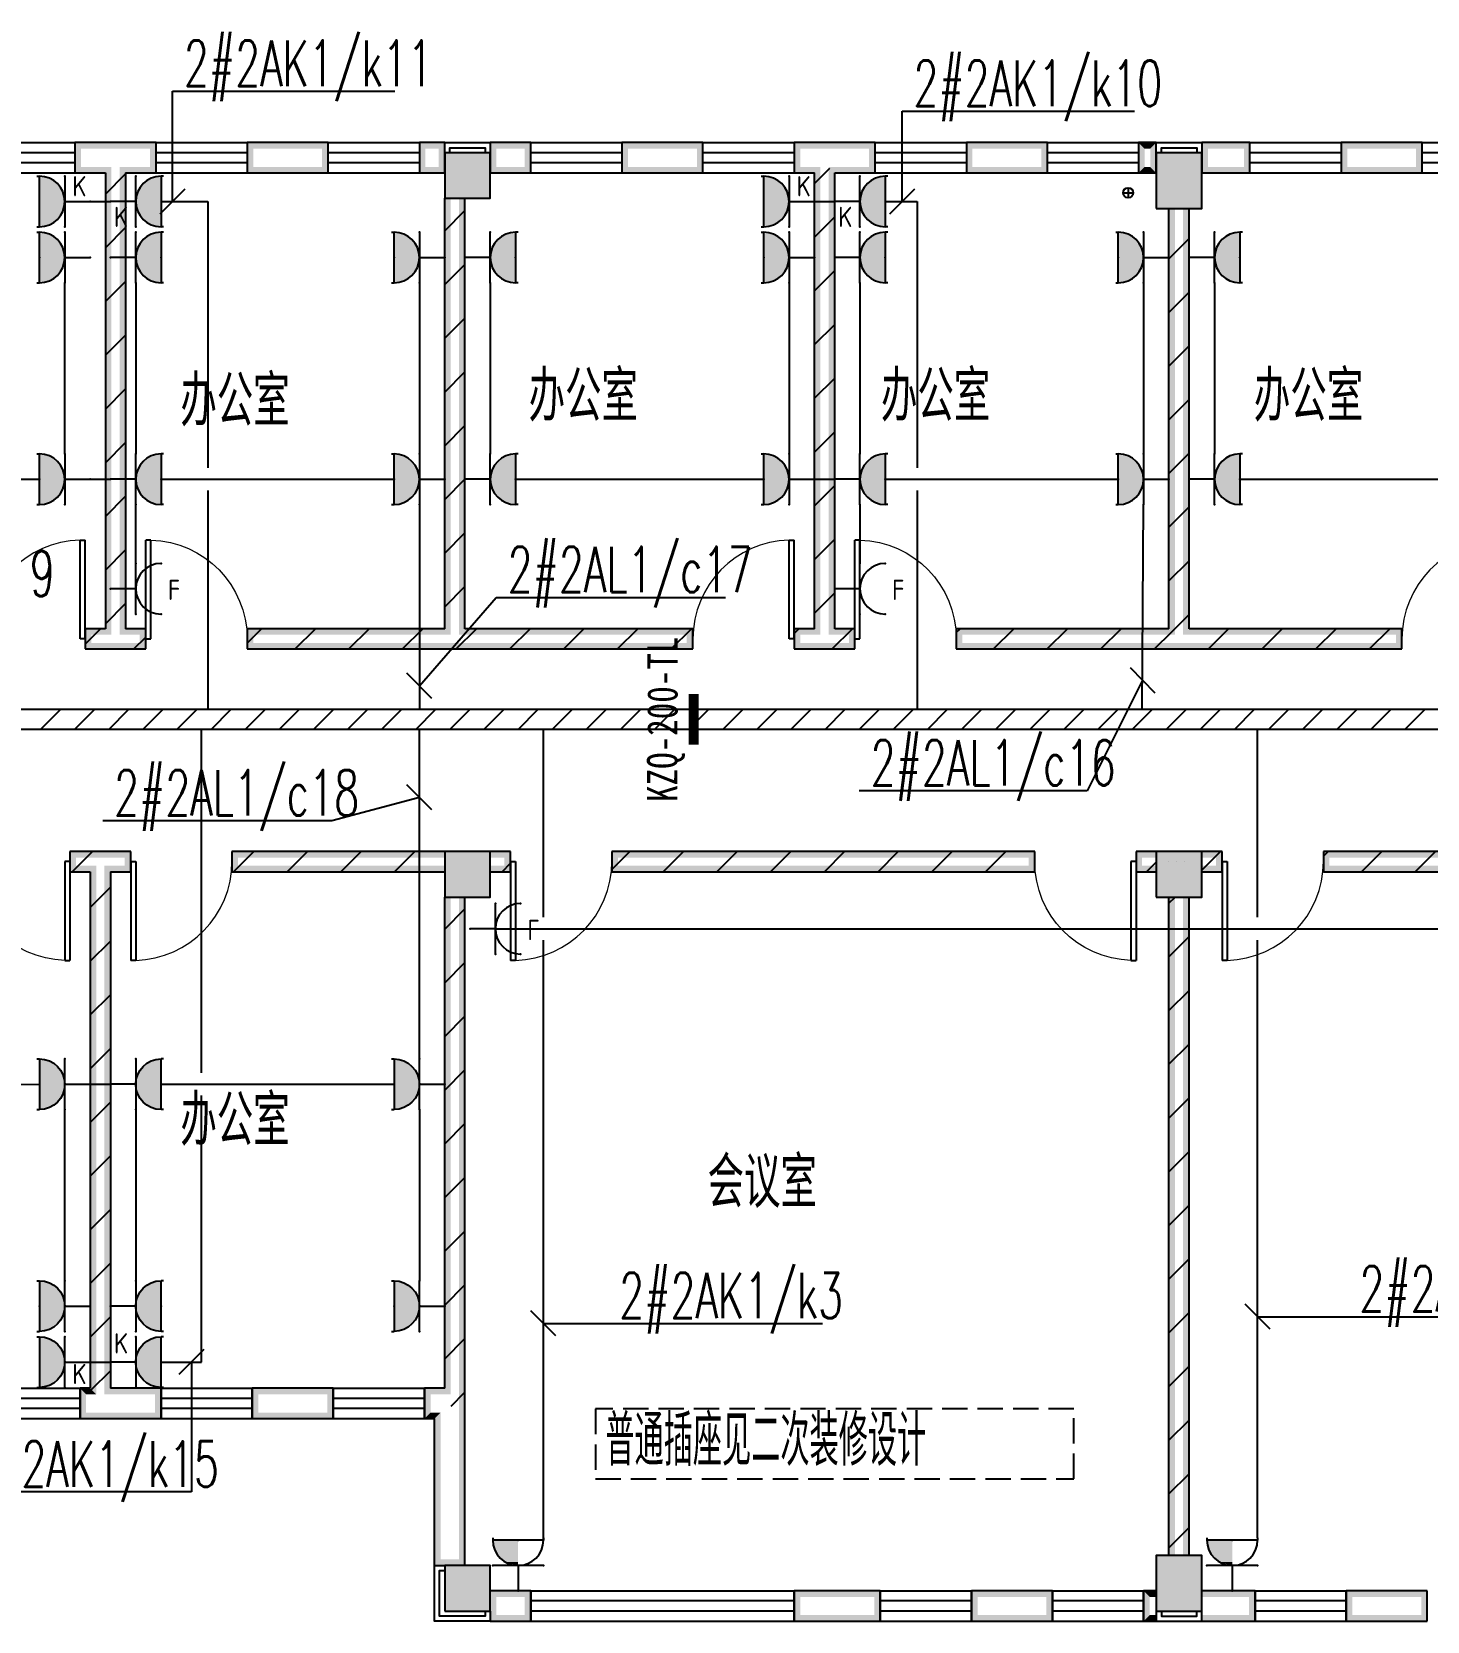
# Model space of a CAD drawing. Extents: x 101023 to 279373, y -114511 to 293844.
# Drawn here: x 148554 to 162330, y 132088 to 147783 of the extents above; entities that cross this region are included whole.
import ezdxf
from ezdxf.enums import TextEntityAlignment as Align

# ---------------------------------------------------------------- set-up
doc = ezdxf.new("R2010")
doc.units = 0
doc.header["$LTSCALE"] = 1000
doc.header["$MEASUREMENT"] = 0
doc.linetypes.add('DASH', pattern=[0.35, 0.25, -0.1])
for name, color, linetype in [('A-WALL-PATT', 252, 'Continuous'), ('BZ', 7, 'Continuous'), ('CABLETRAY', 3, 'Continuous'), ('COLUMN', 2, 'Continuous'), ('DIM-照明', 3, 'Continuous'), ('DOTLN', 2, 'DASH'), ('EQUIP-插座', 3, 'Continuous'), ('EQUIP-照明', 3, 'Continuous'), ('PUB_HATCH', 8, 'Continuous'), ('PUB_TEXT', 7, 'Continuous'), ('PUB_WALL', 2, 'Continuous'), ('STAIR', 2, 'Continuous'), ('TEL_HATCH', 8, 'Continuous'), ('WALL', 2, 'Continuous'), ('WINDOW', 2, 'Continuous'), ('WIRE-照明', 6, 'Continuous'), ('抗震支吊架', 2, 'Continuous'), ('排水', 153, 'Continuous')]:
    doc.layers.add(name, color=color, linetype=linetype)
doc.styles.add('_TEL_ATTDEF', font='gbenor', dxfattribs={"bigfont": 'gbcbig'})
doc.styles.add('_TEL_DIM', font='simplex.shx', dxfattribs={"width": 0.8, "height": 3.5, "bigfont": 'gbcbig.shx'})
doc.styles.add('kzcad', font='', dxfattribs={"width": 0.8})
doc.styles.get("Standard").update_dxf_attribs({"font": 'simplex.shx', "width": 0.8, "bigfont": 'gbcbig.shx'})
doc.styles.get('kzcad').set_extended_font_data('SimSun')
pattern_1 = [(45, (-906447.23, -635367.28), (-265.16515, 265.16515), [])]

# ---------------------------------------------------------------- blocks, each defined once
blk = doc.blocks.new('$equip$00002810')
for p, q in [((0.5, 0.5), (-0.5, 0.5)), ((0, 0.5), (0, 0))]:
    blk.add_line(p, q)
blk.add_arc((0, 1), 0.5, 180, 0)
for p in [(-0.5, 1), (0.5, 1), (-0.5, 0.5), (0.5, 0.5), (0, 0)]:
    blk.add_point(p)
at = {"color": 7, "style": '_TEL_DIM'}
blk.add_attdef('$TEXT$', text='', height=0.4, dxfattribs=at).set_placement((0.023, 1.257), align=Align.MIDDLE_CENTER)
at = {"color": 7, "style": '_TEL_DIM', "flags": 1}
for tag in ['A', 'REMARK']:
    blk.add_attdef(tag, text='', height=0.000025, dxfattribs=at).set_placement((0, 0), align=Align.MIDDLE_CENTER)
blk = doc.blocks.new('$equip$00001237')
for p, q in [((-0.5, 1.05), (-0.5, 1)), ((-0.5, 1), (0.5, 1)), ((0.5, 1.05), (0.5, 1)), ((0.5, 0.5), (-0.5, 0.5)), ((0, 0.5), (0, 0))]:
    blk.add_line(p, q)
blk.add_arc((0, 1), 0.5, 180, 0)
for p in [(0, 1), (-0.5, 0.5), (0.5, 0.5), (0, 0)]:
    blk.add_point(p)
for points in [[(0.433, 0.75), (-0.433, 0.75), (0.5, 1), (-0.5, 1)], [(0.25, 0.567), (-0.25, 0.567), (0.433, 0.75), (-0.433, 0.75)], [(0, 0.5), (0, 0.5), (0.25, 0.567), (-0.25, 0.567)]]:
    blk.add_solid(points)
at = {"flags": 9}
blk.add_attdef('A', (0, 0), '', height=0.00002, dxfattribs=at)
blk = doc.blocks.new('$equip$00001764')
for p, q in [((-0.5, 1.05), (-0.5, 1)), ((-0.5, 1), (0.5, 1)), ((0.5, 1.05), (0.5, 1)), ((0.5, 0.5), (-0.5, 0.5)), ((0, 0.5), (0, 0))]:
    blk.add_line(p, q)
blk.add_arc((0, 1), 0.5, 180, 0)
for p in [(-0.5, 0.5), (0.5, 0.5), (0, 0)]:
    blk.add_point(p)
for points in [[(0.433, 0.75), (-0.433, 0.75), (0.5, 1), (-0.5, 1)], [(0.25, 0.567), (-0.25, 0.567), (0.433, 0.75), (-0.433, 0.75)], [(0, 0.5), (0, 0.5), (0.25, 0.567), (-0.25, 0.567)]]:
    blk.add_solid(points)
at = {"color": 7, "style": '_TEL_DIM'}
blk.add_attdef('$TEXT$', text='', height=0.4, dxfattribs=at).set_placement((0.303, 0.211), align=Align.MIDDLE_CENTER)
at = {"color": 7, "style": '_TEL_DIM', "flags": 1}
blk.add_attdef('A', text='', height=0.00002, dxfattribs=at).set_placement((0, 0), align=Align.MIDDLE_CENTER)
blk = doc.blocks.new('$equip$00001239')
for p, q in [((-0.5, 1.05), (-0.5, 1)), ((0.5, 1), (-0.5, 1)), ((0.5, 1.05), (0.5, 1)), ((0.5, 0.5), (-0.5, 0.5)), ((0, 0.5), (0, 0))]:
    blk.add_line(p, q)
blk.add_arc((0, 1), 0.5, 180, 0)
for points in [[(0, 0.75), (-0.433, 0.75), (0, 1), (-0.5, 1)], [(0, 0.567), (-0.25, 0.567), (0, 0.75), (-0.433, 0.75)], [(0, 0.5), (0, 0.5), (0, 0.567), (-0.25, 0.567)]]:
    blk.add_solid(points)
at = {"layer": 'EQUIP-照明'}
for p in [(0, 1), (-0.5, 0.5), (0.5, 0.5), (0, 0)]:
    blk.add_point(p, dxfattribs=at)
at = {"layer": 'EQUIP-照明', "flags": 9}
blk.add_attdef('A', (0, 0), '', height=0.00002, dxfattribs=at)
blk = doc.blocks.new('ng')
at = {"layer": '排水'}
for p, q in [((345991, 781358), (346091, 781358)), ((346041, 781408), (346041, 781308))]:
    blk.add_line(p, q, dxfattribs=at)
blk.add_circle((346041, 781358), 50, dxfattribs=at)
blk = doc.blocks.new('雨水管')
at = {"layer": '排水'}
blk.add_blockref('ng', (614664, -46811), dxfattribs=at)
blk = doc.blocks.new('$WINLIB2D$00000001')
at = {"color": 0}
for points in [[(-0.5, 0.5), (-0.5, -0.5)], [(-0.5, 0.5), (0.5, 0.5)], [(0.5, -0.5), (0.5, 0.5)], [(0.5, 0.1667), (-0.5, 0.1667)], [(0.5, -0.1667), (-0.5, -0.1667)], [(-0.5, -0.5), (0.5, -0.5)]]:
    blk.add_lwpolyline(points, dxfattribs=at)
blk = doc.blocks.new('$DorLib2D$00000001')
for p, q in [((0.45, 0.975), (0.5, 0.975)), ((0.45, 0), (0.45, 0.975)), ((0.5, 0), (0.5, 0.975)), ((0.5, 0), (0.45, 0))]:
    blk.add_line(p, q)
at = {"lineweight": 13}
blk.add_arc((0.475, 0), 0.975, 91.4693, 180, dxfattribs=at)
blk = doc.blocks.new('_FZH')
blk.add_lwpolyline([(-0.5, -0.5), (0.5, -0.5), (0.5, 0.5), (-0.5, 0.5)], close=True)
at = {"layer": 'PUB_HATCH'}
blk.add_solid([(-0.5, -0.5), (0.5, -0.5), (-0.5, 0.5), (0.5, 0.5)], dxfattribs=at)
blk = doc.blocks.new('A$C54854E18')
at = {"layer": 'A-WALL-PATT'}
h = blk.add_hatch(dxfattribs=at)
h.set_pattern_fill('普通砖', color=256, scale=150, style=0)
h.set_pattern_definition(pattern_1)
h.paths.add_polyline_path([(33100, 99205.5), (33000, 99105.5), (33000, 94605.5), (33060, 94545.5), (33100, 94538.9), (33140, 94545.5), (33200, 94605.5), (33200, 99105.5)])
h = blk.add_hatch(dxfattribs=at)
h.set_pattern_fill('普通砖', color=256, scale=150, style=0)
h.set_pattern_definition(pattern_1)
h.paths.add_polyline_path([(36550, 98855.5), (36350, 98855.5), (36350, 99205.5), (36350, 94605.5), (36410, 94545.5), (36450, 94538.9), (36490, 94545.5), (36550, 94605.5)])
h = blk.add_hatch(dxfattribs=at)
h.set_pattern_fill('普通砖', color=256, scale=150, style=0)
h.set_pattern_definition(pattern_1)
h.paths.add_polyline_path([(40100, 94538.9), (40140, 94545.5), (40200, 94605.5), (40200, 99105.5), (40100, 99205.5), (40000, 99105.5), (40000, 94605.5), (40060, 94545.5)])
h = blk.add_hatch(dxfattribs=at)
h.set_pattern_fill('普通砖', color=256, scale=150, style=0)
h.set_pattern_definition(pattern_1)
h.paths.add_polyline_path([(43700, 98755.5), (43500, 98755.5), (43500, 94605.5), (43560, 94545.5), (43600, 94538.9), (43640, 94545.5), (43700, 94605.5)])
h = blk.add_hatch(dxfattribs=at)
h.set_pattern_fill('普通砖', color=256, scale=150, style=0)
h.set_pattern_definition(pattern_1)
h.paths.add_polyline_path([(33060, 94545.5), (33000, 94605.5), (32800, 94605.5), (32800, 94405.5), (33100, 94405.5), (33100, 94538.9)])
h = blk.add_hatch(dxfattribs=at)
h.set_pattern_fill('普通砖', color=256, scale=150, style=0)
h.set_pattern_definition(pattern_1)
h.paths.add_polyline_path([(33100, 94538.9), (33100, 94405.5), (33400, 94405.5), (33400, 94605.5), (33200, 94605.5), (33140, 94545.5)])
h = blk.add_hatch(dxfattribs=at)
h.set_pattern_fill('普通砖', color=256, scale=150, style=0)
h.set_pattern_definition(pattern_1)
h.paths.add_polyline_path([(36410, 94545.5), (36350, 94605.5), (34400, 94605.5), (34400, 94405.5), (36450, 94405.5), (36450, 94538.9)])
h = blk.add_hatch(dxfattribs=at)
h.set_pattern_fill('普通砖', color=256, scale=150, style=0)
h.set_pattern_definition(pattern_1)
h.paths.add_polyline_path([(36450, 94538.9), (36450, 94405.5), (38800, 94405.5), (38800, 94605.5), (36550, 94605.5), (36490, 94545.5)])
h = blk.add_hatch(dxfattribs=at)
h.set_pattern_fill('普通砖', color=256, scale=150, style=0)
h.set_pattern_definition(pattern_1)
h.paths.add_polyline_path([(40060, 94545.5), (40000, 94605.5), (39800, 94605.5), (39800, 94405.5), (40100, 94405.5), (40100, 94538.9)])
h = blk.add_hatch(dxfattribs=at)
h.set_pattern_fill('普通砖', color=256, scale=150, style=0)
h.set_pattern_definition(pattern_1)
h.paths.add_polyline_path([(40100, 94538.9), (40100, 94405.5), (40400, 94405.5), (40400, 94605.5), (40200, 94605.5), (40140, 94545.5)])
h = blk.add_hatch(dxfattribs=at)
h.set_pattern_fill('普通砖', color=256, scale=150, style=0)
h.set_pattern_definition(pattern_1)
h.paths.add_polyline_path([(43560, 94545.5), (43500, 94605.5), (41400, 94605.5), (41400, 94405.5), (43600, 94405.5), (43600, 94538.9)])
h = blk.add_hatch(dxfattribs=at)
h.set_pattern_fill('普通砖', color=256, scale=150, style=0)
h.set_pattern_definition(pattern_1)
h.paths.add_polyline_path([(43600, 94538.9), (43600, 94405.5), (45800, 94405.5), (45800, 94605.5), (43700, 94605.5), (43640, 94545.5)])
h = blk.add_hatch(dxfattribs=at)
h.set_pattern_fill('普通砖', color=256, scale=150, style=0)
h.set_pattern_definition(pattern_1)
h.paths.add_polyline_path([(32950, 92272.2), (32950, 92405.5), (32650, 92405.5), (32650, 92205.5), (32850, 92205.5), (32910, 92265.5)])
h = blk.add_hatch(dxfattribs=at)
h.set_pattern_fill('普通砖', color=256, scale=150, style=0)
h.set_pattern_definition(pattern_1)
h.paths.add_polyline_path([(36350, 92205.5), (36350, 92405.5), (34250, 92405.5), (34250, 92205.5)])
h = blk.add_hatch(dxfattribs=at)
h.set_pattern_fill('普通砖', color=256, scale=150, style=0)
h.set_pattern_definition(pattern_1)
h.paths.add_polyline_path([(36800, 92405.5), (36800, 92205.5), (37000, 92205.5), (37000, 92405.5)])
h = blk.add_hatch(dxfattribs=at)
h.set_pattern_fill('普通砖', color=256, scale=150, style=0)
h.set_pattern_definition(pattern_1)
h.paths.add_polyline_path([(42175, 92405.5), (38000, 92405.5), (38000, 92205.5), (42175, 92205.5)])
h = blk.add_hatch(dxfattribs=at)
h.set_pattern_fill('普通砖', color=256, scale=150, style=0)
h.set_pattern_definition(pattern_1)
h.paths.add_polyline_path([(43375, 92205.5), (43375, 92405.5), (43175, 92405.5), (43175, 92205.5)])
h = blk.add_hatch(dxfattribs=at)
h.set_pattern_fill('普通砖', color=256, scale=150, style=0)
h.set_pattern_definition(pattern_1)
h.paths.add_polyline_path([(43825, 92405.5), (43825, 92205.5), (44024.6, 92205.5), (44024.6, 92405.5)])
h = blk.add_hatch(dxfattribs=at)
h.set_pattern_fill('普通砖', color=256, scale=150, style=0)
h.set_pattern_definition(pattern_1)
h.paths.add_polyline_path([(50375, 92205.5), (50375, 92405.5), (45024.6, 92405.5), (45024.6, 92205.5)])
h = blk.add_hatch(dxfattribs=at)
h.set_pattern_fill('普通砖', color=256, scale=150, style=0)
h.set_pattern_definition(pattern_1)
h.paths.add_polyline_path([(32950, 92272.2), (32910, 92265.5), (32850, 92205.5), (32850, 87105.5), (32950, 87005.5), (33050, 87105.5), (33050, 92205.5), (32990, 92265.5)])
h = blk.add_hatch(dxfattribs=at)
h.set_pattern_fill('普通砖', color=256, scale=150, style=0)
h.set_pattern_definition(pattern_1)
h.paths.add_polyline_path([(36550, 91955.5), (36350, 91955.5), (36350, 87105.5), (36410, 87045.5), (36383.3, 86938.9), (36490, 86905.5), (36550, 86905.5)])
h = blk.add_hatch(dxfattribs=at)
h.set_pattern_fill('普通砖', color=256, scale=150, style=0)
h.set_pattern_definition(pattern_1)
h.paths.add_polyline_path([(43700, 91955.5), (43500, 91955.5), (43500, 85455.5), (43700, 85455.5)])
at = {"layer": 'PUB_WALL'}
for points in [[(33100, 99405.5), (32700, 99405.5), (32760, 99345.5), (33100, 99345.5)], [(32700, 99405.5), (32700, 99105.5), (32760, 99165.5), (32760, 99345.5)], [(33500, 99405.5), (33100, 99405.5), (33100, 99345.5), (33440, 99345.5)], [(33500, 99105.5), (33500, 99405.5), (33440, 99345.5), (33440, 99165.5)], [(35200, 99405.5), (34400, 99405.5), (34460, 99345.5), (35140, 99345.5)], [(34400, 99405.5), (34400, 99105.5), (34460, 99165.5), (34460, 99345.5)], [(35200, 99105.5), (35200, 99405.5), (35140, 99345.5), (35140, 99165.5)], [(36350, 99405.5), (36100, 99405.5), (36160, 99345.5), (36290, 99345.5)], [(36100, 99405.5), (36100, 99105.5), (36160, 99165.5), (36160, 99345.5)], [(36350, 99105.5), (36350, 99405.5), (36290, 99345.5), (36290, 99165.5)], [(37200, 99405.5), (36800, 99405.5), (36860, 99345.5), (37140, 99345.5)], [(36800, 99405.5), (36800, 99105.5), (36860, 99165.5), (36860, 99345.5)], [(37200, 99105.5), (37200, 99405.5), (37140, 99345.5), (37140, 99165.5)], [(38900, 99405.5), (38100, 99405.5), (38160, 99345.5), (38840, 99345.5)], [(38100, 99405.5), (38100, 99105.5), (38160, 99165.5), (38160, 99345.5)], [(38900, 99105.5), (38900, 99405.5), (38840, 99345.5), (38840, 99165.5)], [(40100, 99405.5), (39800, 99405.5), (39860, 99345.5), (40100, 99345.5)], [(39800, 99405.5), (39800, 99105.5), (39860, 99165.5), (39860, 99345.5)], [(40600, 99405.5), (40100, 99405.5), (40100, 99345.5), (40540, 99345.5)], [(40600, 99105.5), (40600, 99405.5), (40540, 99345.5), (40540, 99165.5)], [(42300, 99405.5), (41500, 99405.5), (41560, 99345.5), (42240, 99345.5)], [(41500, 99405.5), (41500, 99105.5), (41560, 99165.5), (41560, 99345.5)], [(42300, 99105.5), (42300, 99405.5), (42240, 99345.5), (42240, 99165.5)], [(43375, 99405.5), (43200, 99405.5), (43260, 99345.5), (43315, 99345.5)], [(43200, 99405.5), (43200, 99105.5), (43260, 99165.5), (43260, 99345.5)], [(43375, 99105.5), (43375, 99405.5), (43315, 99345.5), (43315, 99165.5)], [(44300, 99405.5), (43825, 99405.5), (43885, 99345.5), (44240, 99345.5)], [(43825, 99405.5), (43825, 99105.5), (43885, 99165.5), (43885, 99345.5)], [(44300, 99105.5), (44300, 99405.5), (44240, 99345.5), (44240, 99165.5)], [(46000, 99405.5), (45200, 99405.5), (45260, 99345.5), (45940, 99345.5)], [(45200, 99405.5), (45200, 99105.5), (45260, 99165.5), (45260, 99345.5)], [(46000, 99105.5), (46000, 99405.5), (45940, 99345.5), (45940, 99165.5)], [(36800, 99305.5), (36350, 99305.5), (36410, 99245.5), (36740, 99245.5)], [(36350, 99305.5), (36350, 98855.5), (36410, 98915.5), (36410, 99245.5)], [(36410, 98855.5), (36350, 98855.5), (36350, 99205.5), (36350, 94605.5), (36410, 94545.5)], [(36800, 98855.5), (36800, 99305.5), (36740, 99245.5), (36740, 98915.5)], [(43825, 99305.5), (43375, 99305.5), (43435, 99245.5), (43765, 99245.5)], [(43375, 99305.5), (43375, 98755.5), (43435, 98815.5), (43435, 99245.5)], [(43825, 98755.5), (43825, 99305.5), (43765, 99245.5), (43765, 98815.5)], [(32700, 99105.5), (33000, 99105.5), (33060, 99165.5), (32760, 99165.5)], [(33000, 99105.5), (33000, 94605.5), (33060, 94545.5), (33060, 99165.5)], [(33200, 99105.5), (33200, 94605.5), (33140, 94545.5), (33140, 99165.5)], [(33200, 99105.5), (33500, 99105.5), (33440, 99165.5), (33140, 99165.5)], [(34400, 99105.5), (35200, 99105.5), (35140, 99165.5), (34460, 99165.5)], [(36100, 99105.5), (36350, 99105.5), (36290, 99165.5), (36160, 99165.5)], [(36800, 99105.5), (37200, 99105.5), (37140, 99165.5), (36860, 99165.5)], [(38100, 99105.5), (38900, 99105.5), (38840, 99165.5), (38160, 99165.5)], [(39800, 99105.5), (40000, 99105.5), (40060, 99165.5), (39860, 99165.5)], [(40000, 94605.5), (40000, 99105.5), (40060, 99165.5), (40060, 94545.5)], [(40200, 94605.5), (40200, 99105.5), (40140, 99165.5), (40140, 94545.5)], [(40200, 99105.5), (40600, 99105.5), (40540, 99165.5), (40140, 99165.5)], [(41500, 99105.5), (42300, 99105.5), (42240, 99165.5), (41560, 99165.5)], [(43200, 99105.5), (43375, 99105.5), (43315, 99165.5), (43260, 99165.5)], [(43825, 99105.5), (44300, 99105.5), (44240, 99165.5), (43885, 99165.5)], [(45200, 99105.5), (46000, 99105.5), (45940, 99165.5), (45260, 99165.5)], [(36350, 98855.5), (36800, 98855.5), (36740, 98915.5), (36410, 98915.5)], [(36550, 98855.5), (36490, 98855.5), (36490, 94545.5), (36550, 94605.5)], [(43375, 98755.5), (43825, 98755.5), (43765, 98815.5), (43435, 98815.5)], [(43560, 98755.5), (43500, 98755.5), (43500, 94605.5), (43560, 94545.5)], [(43700, 98755.5), (43640, 98755.5), (43640, 94545.5), (43700, 94605.5)], [(33000, 94605.5), (32800, 94605.5), (32860, 94545.5), (33060, 94545.5)], [(32800, 94605.5), (32800, 94405.5), (32860, 94465.5), (32860, 94545.5)], [(33400, 94605.5), (33200, 94605.5), (33140, 94545.5), (33340, 94545.5)], [(33400, 94405.5), (33400, 94605.5), (33340, 94545.5), (33340, 94465.5)], [(36350, 94605.5), (34400, 94605.5), (34460, 94545.5), (36410, 94545.5)], [(34400, 94605.5), (34400, 94405.5), (34460, 94465.5), (34460, 94545.5)], [(38800, 94605.5), (36550, 94605.5), (36490, 94545.5), (38740, 94545.5)], [(38800, 94405.5), (38800, 94605.5), (38740, 94545.5), (38740, 94465.5)], [(40000, 94605.5), (39800, 94605.5), (39860, 94545.5), (40060, 94545.5)], [(39800, 94605.5), (39800, 94405.5), (39860, 94465.5), (39860, 94545.5)], [(40400, 94605.5), (40200, 94605.5), (40140, 94545.5), (40340, 94545.5)], [(40400, 94405.5), (40400, 94605.5), (40340, 94545.5), (40340, 94465.5)], [(43500, 94605.5), (41400, 94605.5), (41460, 94545.5), (43560, 94545.5)], [(41400, 94605.5), (41400, 94405.5), (41460, 94465.5), (41460, 94545.5)], [(45800, 94605.5), (43700, 94605.5), (43640, 94545.5), (45740, 94545.5)], [(45800, 94405.5), (45800, 94605.5), (45740, 94545.5), (45740, 94465.5)], [(32800, 94405.5), (33100, 94405.5), (33100, 94465.5), (32860, 94465.5)], [(33100, 94405.5), (33400, 94405.5), (33340, 94465.5), (33100, 94465.5)], [(34400, 94405.5), (36450, 94405.5), (36450, 94465.5), (34460, 94465.5)], [(36450, 94405.5), (38800, 94405.5), (38740, 94465.5), (36450, 94465.5)], [(39800, 94405.5), (40100, 94405.5), (40100, 94465.5), (39860, 94465.5)], [(40100, 94405.5), (40400, 94405.5), (40340, 94465.5), (40100, 94465.5)], [(41400, 94405.5), (43600, 94405.5), (43600, 94465.5), (41460, 94465.5)], [(43600, 94405.5), (45800, 94405.5), (45740, 94465.5), (43600, 94465.5)], [(32950, 92405.5), (32650, 92405.5), (32710, 92345.5), (32950, 92345.5)], [(32650, 92405.5), (32650, 92205.5), (32710, 92265.5), (32710, 92345.5)], [(33250, 92405.5), (32950, 92405.5), (32950, 92345.5), (33190, 92345.5)], [(33250, 92205.5), (33250, 92405.5), (33190, 92345.5), (33190, 92265.5)], [(36350, 92345.5), (36350, 92405.5), (34250, 92405.5), (34310, 92345.5)], [(34250, 92405.5), (34250, 92205.5), (34310, 92265.5), (34310, 92345.5)], [(36800, 92405.5), (36350, 92405.5), (36410, 92345.5), (36740, 92345.5)], [(36350, 92405.5), (36350, 91955.5), (36410, 92015.5), (36410, 92345.5)], [(36800, 91955.5), (36800, 92405.5), (36740, 92345.5), (36740, 92015.5)], [(36800, 92405.5), (36800, 92345.5), (36940, 92345.5), (37000, 92405.5)], [(37000, 92205.5), (37000, 92405.5), (36940, 92345.5), (36940, 92265.5)], [(42175, 92405.5), (38000, 92405.5), (38060, 92345.5), (42115, 92345.5)], [(38000, 92405.5), (38000, 92205.5), (38060, 92265.5), (38060, 92345.5)], [(42175, 92205.5), (42175, 92405.5), (42115, 92345.5), (42115, 92265.5)], [(43375, 92345.5), (43375, 92405.5), (43175, 92405.5), (43235, 92345.5)], [(43175, 92405.5), (43175, 92205.5), (43235, 92265.5), (43235, 92345.5)], [(43825, 92405.5), (43375, 92405.5), (43435, 92345.5), (43765, 92345.5)], [(43375, 92405.5), (43375, 91955.5), (43435, 92015.5), (43435, 92345.5)], [(43825, 91955.5), (43825, 92405.5), (43765, 92345.5), (43765, 92015.5)], [(43825, 92405.5), (43825, 92345.5), (43964.6, 92345.5), (44024.6, 92405.5)], [(44024.6, 92205.5), (44024.6, 92405.5), (43964.6, 92345.5), (43964.6, 92265.5)], [(50375, 92345.5), (50375, 92405.5), (45024.6, 92405.5), (45084.6, 92345.5)], [(45024.6, 92405.5), (45024.6, 92205.5), (45084.6, 92265.5), (45084.6, 92345.5)], [(32650, 92205.5), (32850, 92205.5), (32910, 92265.5), (32710, 92265.5)], [(32850, 92205.5), (32850, 87105.5), (32910, 87045.5), (32910, 92265.5)], [(33050, 92205.5), (33050, 87105.5), (32990, 87045.5), (32990, 92265.5)], [(33050, 92205.5), (33250, 92205.5), (33190, 92265.5), (32990, 92265.5)], [(36350, 92205.5), (36350, 92265.5), (34310, 92265.5), (34250, 92205.5)], [(36800, 92265.5), (36800, 92205.5), (37000, 92205.5), (36940, 92265.5)], [(38000, 92205.5), (42175, 92205.5), (42115, 92265.5), (38060, 92265.5)], [(43375, 92205.5), (43375, 92265.5), (43235, 92265.5), (43175, 92205.5)], [(43825, 92265.5), (43825, 92205.5), (44024.6, 92205.5), (43964.6, 92265.5)], [(50375, 92205.5), (50375, 92265.5), (45084.6, 92265.5), (45024.6, 92205.5)], [(36350, 91955.5), (36800, 91955.5), (36740, 92015.5), (36410, 92015.5)], [(43375, 91955.5), (43825, 91955.5), (43765, 92015.5), (43435, 92015.5)], [(36410, 91955.5), (36350, 91955.5), (36350, 87105.5), (36410, 87045.5)], [(36550, 91955.5), (36490, 91955.5), (36490, 86905.5), (36550, 86905.5)], [(43560, 91955.5), (43500, 91955.5), (43500, 85455.5), (43560, 85455.5)], [(43700, 91955.5), (43640, 91955.5), (43640, 85455.5), (43700, 85455.5)], [(32850, 87105.5), (32750, 87105.5), (32810, 87045.5), (32910, 87045.5)], [(32750, 87105.5), (32750, 86805.5), (32810, 86865.5), (32810, 87045.5)], [(33550, 87105.5), (33050, 87105.5), (32990, 87045.5), (33490, 87045.5)], [(33550, 86805.5), (33550, 87105.5), (33490, 87045.5), (33490, 86865.5)], [(35250, 87105.5), (34450, 87105.5), (34510, 87045.5), (35190, 87045.5)], [(34450, 87105.5), (34450, 86805.5), (34510, 86865.5), (34510, 87045.5)], [(35250, 86805.5), (35250, 87105.5), (35190, 87045.5), (35190, 86865.5)], [(36350, 87105.5), (36150, 87105.5), (36210, 87045.5), (36410, 87045.5)], [(36150, 87105.5), (36150, 86805.5), (36210, 86865.5), (36210, 87045.5)], [(32750, 86805.5), (32950, 86805.5), (32950, 86865.5), (32810, 86865.5)], [(32950, 86805.5), (33550, 86805.5), (33490, 86865.5), (32950, 86865.5)], [(34450, 86805.5), (35250, 86805.5), (35190, 86865.5), (34510, 86865.5)], [(36150, 86805.5), (36250, 86805.5), (36310, 86865.5), (36210, 86865.5)], [(36250, 85355.5), (36310, 85355.5), (36310, 86865.5), (36250, 86805.5)], [(36550, 85355.5), (36550, 86905.5), (36490, 86905.5), (36490, 85355.5)], [(36250, 85355.5), (36550, 85355.5), (36550, 85415.5), (36250, 85415.5)], [(43825, 85455.5), (43375, 85455.5), (43435, 85395.5), (43765, 85395.5)], [(43375, 85455.5), (43375, 84905.5), (43435, 84965.5), (43435, 85395.5)], [(43825, 84905.5), (43825, 85455.5), (43765, 85395.5), (43765, 84965.5)], [(36800, 85355.5), (36350, 85355.5), (36410, 85295.5), (36740, 85295.5)], [(36350, 85355.5), (36350, 84905.5), (36410, 84965.5), (36410, 85295.5)], [(36800, 84905.5), (36800, 85355.5), (36740, 85295.5), (36740, 84965.5)], [(37200, 85105.5), (36800, 85105.5), (36860, 85045.5), (37140, 85045.5)], [(36800, 85105.5), (36800, 84805.5), (36860, 84865.5), (36860, 85045.5)], [(37200, 84805.5), (37200, 85105.5), (37140, 85045.5), (37140, 84865.5)], [(40650, 85105.5), (39800, 85105.5), (39860, 85045.5), (40590, 85045.5)], [(39800, 85105.5), (39800, 84805.5), (39860, 84865.5), (39860, 85045.5)], [(40650, 84805.5), (40650, 85105.5), (40590, 85045.5), (40590, 84865.5)], [(42350, 85105.5), (41550, 85105.5), (41610, 85045.5), (42290, 85045.5)], [(41550, 85105.5), (41550, 84805.5), (41610, 84865.5), (41610, 85045.5)], [(42350, 84805.5), (42350, 85105.5), (42290, 85045.5), (42290, 84865.5)], [(43375, 85105.5), (43250, 85105.5), (43310, 85045.5), (43375, 85045.5)], [(43250, 85105.5), (43250, 84805.5), (43310, 84865.5), (43310, 85045.5)], [(43825, 85105.5), (43825, 85045.5), (44290, 85045.5), (44350, 85105.5)], [(44350, 84805.5), (44350, 85105.5), (44290, 85045.5), (44290, 84865.5)], [(46050, 85105.5), (45250, 85105.5), (45310, 85045.5), (45990, 85045.5)], [(45250, 85105.5), (45250, 84805.5), (45310, 84865.5), (45310, 85045.5)], [(46050, 84805.5), (46050, 85105.5), (45990, 85045.5), (45990, 84865.5)], [(36350, 84905.5), (36800, 84905.5), (36740, 84965.5), (36410, 84965.5)], [(43375, 84905.5), (43825, 84905.5), (43765, 84965.5), (43435, 84965.5)], [(36800, 84805.5), (37200, 84805.5), (37140, 84865.5), (36860, 84865.5)], [(39800, 84805.5), (40650, 84805.5), (40590, 84865.5), (39860, 84865.5)], [(41550, 84805.5), (42350, 84805.5), (42290, 84865.5), (41610, 84865.5)], [(43250, 84805.5), (43375, 84805.5), (43375, 84865.5), (43310, 84865.5)], [(43825, 84805.5), (44350, 84805.5), (44290, 84865.5), (43825, 84865.5)], [(45250, 84805.5), (46050, 84805.5), (45990, 84865.5), (45310, 84865.5)]]:
    blk.add_hatch(color=256, dxfattribs=at).paths.add_polyline_path(points)
for points in [[(36350, 99305.5), (36350, 99405.5), (36800, 99405.5), (36800, 99305.5)], [(36400, 99305.5), (36400, 99355.5), (36750, 99355.5), (36750, 99305.5)], [(43375, 99305.5), (43375, 99405.5), (43825, 99405.5), (43825, 99305.5)], [(43425, 99305.5), (43425, 99355.5), (43775, 99355.5), (43775, 99305.5)], [(36800, 84905.5), (36800, 84805.5), (36250, 84805.5), (36250, 85355.5), (36350, 85355.5)], [(36750, 84905.5), (36750, 84855.5), (36300, 84855.5), (36300, 85305.5), (36350, 85305.5)], [(43375, 84905.5), (43375, 84805.5), (43825, 84805.5), (43825, 84905.5)], [(43425, 84905.5), (43425, 84855.5), (43775, 84855.5), (43775, 84905.5)]]:
    blk.add_lwpolyline(points)
at = {"layer": 'WALL'}
for p, q in [((33100, 99405.5), (32700, 99405.5)), ((32700, 99405.5), (32700, 99105.5)), ((33500, 99405.5), (33100, 99405.5)), ((33500, 99105.5), (33500, 99405.5)), ((35200, 99405.5), (34400, 99405.5)), ((34400, 99405.5), (34400, 99105.5)), ((35200, 99105.5), (35200, 99405.5)), ((36350, 99405.5), (36100, 99405.5)), ((36100, 99405.5), (36100, 99105.5)), ((36350, 99105.5), (36350, 99405.5)), ((37200, 99405.5), (36800, 99405.5)), ((36800, 99405.5), (36800, 99105.5)), ((37200, 99105.5), (37200, 99405.5)), ((38900, 99405.5), (38100, 99405.5)), ((38100, 99405.5), (38100, 99105.5)), ((38900, 99105.5), (38900, 99405.5)), ((40100, 99405.5), (39800, 99405.5)), ((39800, 99405.5), (39800, 99105.5)), ((40600, 99405.5), (40100, 99405.5)), ((40600, 99105.5), (40600, 99405.5)), ((42300, 99405.5), (41500, 99405.5)), ((41500, 99405.5), (41500, 99105.5)), ((42300, 99105.5), (42300, 99405.5)), ((43375, 99405.5), (43200, 99405.5)), ((43200, 99405.5), (43200, 99105.5)), ((43375, 99105.5), (43375, 99405.5)), ((44300, 99405.5), (43825, 99405.5)), ((43825, 99405.5), (43825, 99105.5)), ((44300, 99105.5), (44300, 99405.5)), ((46000, 99405.5), (45200, 99405.5)), ((45200, 99405.5), (45200, 99105.5)), ((46000, 99105.5), (46000, 99405.5)), ((32700, 99105.5), (33000, 99105.5)), ((33000, 99105.5), (33000, 94605.5)), ((33200, 99105.5), (33200, 94605.5)), ((33200, 99105.5), (33500, 99105.5)), ((34400, 99105.5), (35200, 99105.5)), ((36100, 99105.5), (36350, 99105.5)), ((36800, 99105.5), (37200, 99105.5)), ((38100, 99105.5), (38900, 99105.5)), ((39800, 99105.5), (40000, 99105.5)), ((40000, 94605.5), (40000, 99105.5)), ((40200, 94605.5), (40200, 99105.5)), ((40200, 99105.5), (40600, 99105.5)), ((41500, 99105.5), (42300, 99105.5)), ((43200, 99105.5), (43375, 99105.5)), ((43825, 99105.5), (44300, 99105.5)), ((45200, 99105.5), (46000, 99105.5)), ((36350, 94605.5), (36350, 98855.5)), ((36550, 94605.5), (36550, 98855.5)), ((43500, 94605.5), (43500, 98755.5)), ((43700, 94605.5), (43700, 98755.5)), ((33000, 94605.5), (32800, 94605.5)), ((32800, 94605.5), (32800, 94405.5)), ((33400, 94605.5), (33200, 94605.5)), ((33400, 94405.5), (33400, 94605.5)), ((36350, 94605.5), (34400, 94605.5)), ((34400, 94605.5), (34400, 94405.5)), ((38800, 94605.5), (36550, 94605.5)), ((38800, 94405.5), (38800, 94605.5)), ((40000, 94605.5), (39800, 94605.5)), ((39800, 94605.5), (39800, 94405.5)), ((40400, 94605.5), (40200, 94605.5)), ((40400, 94405.5), (40400, 94605.5)), ((43500, 94605.5), (41400, 94605.5)), ((41400, 94605.5), (41400, 94405.5)), ((45800, 94605.5), (43700, 94605.5)), ((45800, 94405.5), (45800, 94605.5)), ((32800, 94405.5), (33100, 94405.5)), ((33100, 94405.5), (33400, 94405.5)), ((34400, 94405.5), (36450, 94405.5)), ((36450, 94405.5), (38800, 94405.5)), ((39800, 94405.5), (40100, 94405.5)), ((40100, 94405.5), (40400, 94405.5)), ((41400, 94405.5), (43600, 94405.5)), ((43600, 94405.5), (45800, 94405.5)), ((32950, 92405.5), (32650, 92405.5)), ((32650, 92405.5), (32650, 92205.5)), ((33250, 92405.5), (32950, 92405.5)), ((33250, 92205.5), (33250, 92405.5)), ((36350, 92405.5), (34250, 92405.5)), ((34250, 92405.5), (34250, 92205.5)), ((37000, 92405.5), (36800, 92405.5)), ((37000, 92205.5), (37000, 92405.5)), ((42175, 92405.5), (38000, 92405.5)), ((38000, 92405.5), (38000, 92205.5)), ((42175, 92205.5), (42175, 92405.5)), ((43375, 92405.5), (43175, 92405.5)), ((43175, 92405.5), (43175, 92205.5)), ((43500, 92305.5), (43500, 92305.5)), ((43575, 92305.5), (43575, 92305.5)), ((43650, 92305.5), (43650, 92305.5)), ((44024.6, 92405.5), (43825, 92405.5)), ((44024.6, 92205.5), (44024.6, 92405.5)), ((50375, 92405.5), (45024.6, 92405.5)), ((45024.6, 92405.5), (45024.6, 92205.5)), ((32650, 92205.5), (32850, 92205.5)), ((32850, 92205.5), (32850, 87105.5)), ((33050, 92205.5), (33050, 87105.5)), ((33050, 92205.5), (33250, 92205.5)), ((34250, 92205.5), (36350, 92205.5)), ((36800, 92205.5), (37000, 92205.5)), ((38000, 92205.5), (42175, 92205.5)), ((43175, 92205.5), (43375, 92205.5)), ((43825, 92205.5), (44024.6, 92205.5)), ((45024.6, 92205.5), (50375, 92205.5)), ((36350, 87105.5), (36350, 91955.5)), ((36550, 86905.5), (36550, 91955.5)), ((43500, 85455.5), (43500, 91955.5)), ((43700, 85455.5), (43700, 91955.5)), ((32850, 87105.5), (32750, 87105.5)), ((32750, 87105.5), (32750, 86805.5)), ((33550, 87105.5), (33050, 87105.5)), ((33550, 86805.5), (33550, 87105.5)), ((35250, 87105.5), (34450, 87105.5)), ((34450, 87105.5), (34450, 86805.5)), ((35250, 86805.5), (35250, 87105.5)), ((36350, 87105.5), (36150, 87105.5)), ((36150, 87105.5), (36150, 86805.5)), ((32750, 86805.5), (32950, 86805.5)), ((32950, 86805.5), (33550, 86805.5)), ((34450, 86805.5), (35250, 86805.5)), ((36150, 86805.5), (36250, 86805.5)), ((36250, 85355.5), (36250, 86805.5)), ((36550, 85355.5), (36550, 86905.5)), ((36250, 85355.5), (36350, 85355.5)), ((37200, 85105.5), (36800, 85105.5)), ((37200, 84805.5), (37200, 85105.5)), ((40650, 85105.5), (39800, 85105.5)), ((39800, 85105.5), (39800, 84805.5)), ((40650, 84805.5), (40650, 85105.5)), ((42350, 85105.5), (41550, 85105.5)), ((41550, 85105.5), (41550, 84805.5)), ((42350, 84805.5), (42350, 85105.5)), ((43375, 85105.5), (43250, 85105.5)), ((43250, 85105.5), (43250, 84805.5)), ((44350, 85105.5), (43825, 85105.5)), ((44350, 84805.5), (44350, 85105.5)), ((46050, 85105.5), (45250, 85105.5)), ((45250, 85105.5), (45250, 84805.5)), ((46050, 84805.5), (46050, 85105.5)), ((36800, 84905.5), (36800, 84805.5)), ((36800, 84805.5), (37200, 84805.5)), ((39800, 84805.5), (40650, 84805.5)), ((41550, 84805.5), (42350, 84805.5)), ((43250, 84805.5), (43375, 84805.5)), ((43825, 84805.5), (44350, 84805.5)), ((45250, 84805.5), (46050, 84805.5))]:
    blk.add_line(p, q, dxfattribs=at)
blk.add_blockref('雨水管', (-917608.2, -635636.5))
at = {"layer": 'COLUMN', "rotation": 359.9999999772178}
for p, xscale, yscale, zscale in [((36575, 99080.5), 449.9999995710095, 449.987881777226, 449.987881777226), ((43600, 99030.5), 449.9999995146645, 550.0000001053559, 550.0000001053559), ((36575, 92180.5), 449.9999995146645, 450.0000003768364, 450.0000003768364), ((43600, 92180.5), 449.9999995146645, 450.0000003768364, 450.0000003768364), ((43600, 85180.5), 449.9999995146645, 549.9999999012798, 549.9999999012798), ((36575, 85130.5), 449.9999995146645, 450.0121182731818, 450.0121182731818)]:
    blk.add_blockref('_FZH', p, dxfattribs=dict(at, xscale=xscale, yscale=yscale, zscale=zscale))
at = {"layer": 'WINDOW'}
for name, p, xscale, yscale, zscale, rotation in [('$WINLIB2D$00000001', (32250, 99255.5), -900, 300, 900, 179.9999999999509), ('$WINLIB2D$00000001', (33950, 99255.5), -900, 300, 900, 179.9999999999509), ('$WINLIB2D$00000001', (35650, 99255.5), -900, 300, 900, 179.9999999999509), ('$WINLIB2D$00000001', (37650, 99255.5), -900, 300, 900, 179.9999999999301), ('$WINLIB2D$00000001', (39350, 99255.5), -900, 300, 900, 179.9999999999301), ('$WINLIB2D$00000001', (41050, 99255.5), -900, 300, 900, 179.9999999999298), ('$WINLIB2D$00000001', (42750, 99255.5), -900, 300, 900, 179.9999999999298), ('$WINLIB2D$00000001', (44750, 99255.5), -900, 300, 900, 179.9999999999124), ('$WINLIB2D$00000001', (46450, 99255.5), -900, 300, 900, 179.9999999999124), ('$DorLib2D$00000001', (39300, 94505.5), 1000, 1000, 1000, 359.9999999999982), ('$DorLib2D$00000001', (32150, 92305.5), -1000, 1000, -1000, 180), ('$DorLib2D$00000001', (33750, 92305.5), 1000, 1000, 1000, 180), ('$DorLib2D$00000001', (37500, 92305.5), 1000, 1000, 1000, 180), ('$DorLib2D$00000001', (42675, 92305.5), -1000, 1000, -1000, 180), ('$DorLib2D$00000001', (44524.6, 92305.5), 1000, 1000, -1000, 180), ('$WINLIB2D$00000001', (38500, 84955.5), 2600, 300, -2600, 359.9999999997596), ('$WINLIB2D$00000001', (41100, 84955.5), 900, 300, -900, 359.9999999997596), ('$WINLIB2D$00000001', (42800, 84955.5), 900, 300, -900, 359.9999999997596), ('$WINLIB2D$00000001', (44800, 84955.5), 900, 300, -900, 359.9999999999949)]:
    blk.add_blockref(name, p, dxfattribs=dict(at, xscale=xscale, yscale=yscale, zscale=zscale, rotation=rotation))
for name, p, xscale, yscale, zscale in [('$DorLib2D$00000001', (32300, 94505.5), 1000, 1000, 1000), ('$DorLib2D$00000001', (33900, 94505.5), -1000, 1000, -1000), ('$DorLib2D$00000001', (40900, 94505.5), -1000, 1000, -1000), ('$DorLib2D$00000001', (46300, 94505.5), 1000, 1000, 1000), ('$WINLIB2D$00000001', (32300, 86955.5), 900, 300, 900), ('$WINLIB2D$00000001', (34000, 86955.5), 900, 300, 900), ('$WINLIB2D$00000001', (35700, 86955.5), 900, 300, 900)]:
    blk.add_blockref(name, p, dxfattribs=dict(at, xscale=xscale, yscale=yscale, zscale=zscale))
at = {"layer": 'PUB_TEXT'}
for s, p in [('办公室', (33739.9, 96606)), ('办公室', (37178.1, 96653)), ('办公室', (40656, 96653)), ('办公室', (44337.5, 96653)), ('办公室', (33739.9, 89501.8)), ('会议室', (38944.8, 88890))]:
    blk.add_text(s, height=500, dxfattribs=at).set_placement(p)

msp = doc.modelspace()

# ---------------------------------------------------------------- linework, layer by layer
at = {"layer": 'CABLETRAY'}
for p, q in [((130905, 141094), (177465, 141094)), ((177465, 140894), (130905, 140894))]:
    msp.add_line(p, q, dxfattribs=at)
at = {"layer": 'DIM-照明'}
for p, q in [((150066, 146230), (149819, 145983)), ((157269, 146230), (157021, 145983)), ((152503, 141201), (152256, 141449)), ((159396, 141505), (159642, 141256)), ((152503, 140099), (152256, 140346)), ((153728, 134906), (153481, 135153)), ((160778, 134971), (160531, 135219)), ((150252, 134771), (150005, 134524))]:
    msp.add_line(p, q, dxfattribs=at)
for points in [[(149942, 146107), (149942, 147197)], [(149942, 147197), (152139, 147197)], [(157145, 146107), (157145, 147000)], [(157145, 147000), (159441, 147000)], [(152380, 141325), (153138, 142198)], [(153138, 142198), (155401, 142198)], [(159519, 141381), (158974, 140289)], [(152380, 140222), (151517, 139993)], [(158974, 140289), (156722, 140289)], [(151517, 139993), (149254, 139993)], [(153605, 135029), (154240, 135029)], [(154240, 135029), (156359, 135029)], [(160655, 135095), (161547, 135095)], [(161547, 135095), (163666, 135095)], [(150129, 134647), (150129, 133366)], [(150129, 133366), (147832, 133366)]]:
    msp.add_lwpolyline(points, dxfattribs=at)
at = {"layer": 'DOTLN', "linetype": 'DASH'}
msp.add_lwpolyline([(154118, 133493), (158841, 133493), (158841, 134184), (154118, 134184)], close=True, dxfattribs=at)
at = {"layer": 'TEL_HATCH', "linetype": 'Continuous'}
for p, q in [((148640, 140894), (148840, 141094)), ((148976, 140894), (149176, 141094)), ((149313, 140894), (149513, 141094)), ((149650, 140894), (149850, 141094)), ((149987, 140894), (150187, 141094)), ((150323, 140894), (150523, 141094)), ((150660, 140894), (150860, 141094)), ((150997, 140894), (151197, 141094)), ((151334, 140894), (151534, 141094)), ((151671, 140894), (151871, 141094)), ((152007, 140894), (152207, 141094)), ((152344, 140894), (152544, 141094)), ((152681, 140894), (152881, 141094)), ((153018, 140894), (153218, 141094)), ((153354, 140894), (153554, 141094)), ((153691, 140894), (153891, 141094)), ((154028, 140894), (154228, 141094)), ((154365, 140894), (154565, 141094)), ((154701, 140894), (154901, 141094)), ((155038, 140894), (155238, 141094)), ((155375, 140894), (155575, 141094)), ((155712, 140894), (155912, 141094)), ((156048, 140894), (156248, 141094)), ((156385, 140894), (156585, 141094)), ((156722, 140894), (156922, 141094)), ((157059, 140894), (157259, 141094)), ((157395, 140894), (157595, 141094)), ((157732, 140894), (157932, 141094)), ((158069, 140894), (158269, 141094)), ((158406, 140894), (158606, 141094)), ((158742, 140894), (158942, 141094)), ((159079, 140894), (159279, 141094)), ((159416, 140894), (159616, 141094)), ((159753, 140894), (159953, 141094)), ((160089, 140894), (160289, 141094)), ((160426, 140894), (160626, 141094)), ((160763, 140894), (160963, 141094)), ((161100, 140894), (161300, 141094)), ((161437, 140894), (161637, 141094)), ((161773, 140894), (161973, 141094)), ((162110, 140894), (162310, 141094))]:
    msp.add_line(p, q, dxfattribs=at)
at = {"layer": 'WIRE-照明', "linetype": 'Continuous'}
for p, q in [((149130, 146107), (149330, 146107)), ((156280, 146107), (156480, 146107)), ((148880, 143614), (148880, 145304)), ((149580, 145304), (149580, 143614)), ((152380, 145304), (152380, 143614)), ((153080, 145304), (153080, 143614)), ((156030, 145304), (156030, 143614)), ((156730, 145304), (156730, 143614)), ((159530, 145304), (159530, 143614)), ((160230, 145304), (160230, 143614)), ((146480, 143364), (148630, 143364)), ((149130, 143364), (149330, 143364)), ((149830, 143364), (152130, 143364)), ((153330, 143364), (155780, 143364)), ((156280, 143364), (156480, 143364)), ((156980, 143364), (159280, 143364)), ((160480, 143364), (162780, 143364)), ((149580, 142533), (149580, 143114)), ((156730, 143114), (156730, 142533)), ((159517, 141094), (159530, 143114)), ((146480, 137385), (148630, 137390)), ((149130, 137390), (149330, 137390)), ((149830, 137390), (152130, 137390)), ((148880, 135450), (148880, 137140)), ((149580, 137140), (149580, 135450)), ((152380, 137140), (152380, 135450)), ((149130, 134647), (149330, 134647))]:
    msp.add_line(p, q, dxfattribs=at)
at = {"layer": 'WIRE-照明'}
for p, q in [((149830, 146107), (150293, 146107)), ((150293, 146107), (150293, 143477)), ((156980, 146107), (157293, 146107)), ((157293, 146107), (157293, 143477)), ((150293, 143252), (150293, 141094)), ((157293, 143252), (157293, 141094)), ((152380, 143114), (152380, 141094)), ((150230, 137503), (150230, 140894)), ((152380, 137640), (152380, 140894)), ((153605, 139039), (153605, 140894)), ((160655, 139039), (160655, 140894)), ((153130, 138926), (169980, 138926)), ((153605, 132888), (153605, 138814)), ((160655, 132913), (160655, 138814)), ((150230, 134647), (150230, 137278)), ((149830, 134647), (150230, 134647))]:
    msp.add_line(p, q, dxfattribs=at)
at = {"layer": '抗震支吊架', "color": 2, "const_width": 100}
msp.add_lwpolyline([(155088, 140744), (155088, 141244)], dxfattribs=at)

# ---------------------------------------------------------------- block references
at = {"layer": 'EQUIP-插座'}
ref = msp.add_blockref('$equip$00001764', (149130, 146107), dxfattribs=dict(at, xscale=500, yscale=500, zscale=500, rotation=90))
ref.add_attrib('$TEXT$', 'K', dxfattribs={"layer": '0', "color": 7, "height": 200, "style": '_TEL_ATTDEF'}).set_placement((149024, 146258), align=Align.MIDDLE_CENTER)
ref = msp.add_blockref('$equip$00001764', (149330, 146107), dxfattribs=dict(at, xscale=500, yscale=500, zscale=500, rotation=270))
ref.add_attrib('$TEXT$', 'K', dxfattribs={"layer": '0', "color": 7, "height": 200, "style": '_TEL_ATTDEF'}).set_placement((149435, 145955), align=Align.MIDDLE_CENTER)
ref = msp.add_blockref('$equip$00001764', (156280, 146107), dxfattribs=dict(at, xscale=500, yscale=500, zscale=500, rotation=90))
ref.add_attrib('$TEXT$', 'K', dxfattribs={"layer": '0', "color": 7, "height": 200, "style": '_TEL_ATTDEF'}).set_placement((156174, 146258), align=Align.MIDDLE_CENTER)
ref = msp.add_blockref('$equip$00001764', (156480, 146107), dxfattribs=dict(at, xscale=500, yscale=500, zscale=500, rotation=270))
ref.add_attrib('$TEXT$', 'K', dxfattribs={"layer": '0', "color": 7, "height": 200, "style": '_TEL_ATTDEF'}).set_placement((156585, 145955), align=Align.MIDDLE_CENTER)
at = {"layer": 'EQUIP-插座', "yscale": 500, "zscale": 500}
for p, xscale, rotation in [((149130, 145554), 500, 90), ((149330, 145554), 500, 270), ((152630, 145554), 500, 90), ((152830, 145554), 500, 270), ((156280, 145554), 500, 90), ((156480, 145554), 500, 270), ((159780, 145554), 500, 90), ((159980, 145554), 500, 270), ((149130, 143364), 500, 90), ((149330, 143364), 500, 270), ((152630, 143364), 500, 90), ((152830, 143364), 500, 270), ((156280, 143364), 500, 90), ((156480, 143364), 500, 270), ((159780, 143364), 500, 90), ((159980, 143364), 500, 270), ((149130, 137390), -500, 90), ((149330, 137390), -500, 270), ((152630, 137390), -500, 90), ((149130, 135200), -500, 90), ((149330, 135200), -500, 270), ((152630, 135200), -500, 90)]:
    msp.add_blockref('$equip$00001237', p, dxfattribs=dict(at, xscale=xscale, rotation=rotation))
at = {"layer": 'EQUIP-插座'}
ref = msp.add_blockref('$equip$00002810', (149330, 142283), dxfattribs=dict(at, xscale=500, yscale=500, zscale=500, rotation=270))
ref.add_attrib('$TEXT$', 'F', dxfattribs={"layer": '0', "color": 7, "height": 200, "style": '_TEL_ATTDEF'}).set_placement((149958, 142272), align=Align.MIDDLE_CENTER)
ref = msp.add_blockref('$equip$00002810', (156480, 142283), dxfattribs=dict(at, xscale=500, yscale=500, zscale=500, rotation=270))
ref.add_attrib('$TEXT$', 'F', dxfattribs={"layer": '0', "color": 7, "height": 200, "style": '_TEL_ATTDEF'}).set_placement((157108, 142272), align=Align.MIDDLE_CENTER)
ref = msp.add_blockref('$equip$00002810', (152880, 138926), dxfattribs=dict(at, xscale=500, yscale=500, zscale=500, rotation=269.9999999999999))
ref.add_attrib('$TEXT$', 'F', dxfattribs={"layer": '0', "color": 7, "height": 200, "style": '_TEL_ATTDEF'}).set_placement((153508, 138914), align=Align.MIDDLE_CENTER)
ref = msp.add_blockref('$equip$00001764', (149130, 134647), dxfattribs=dict(at, xscale=-500, yscale=500, zscale=500, rotation=90))
ref.add_attrib('$TEXT$', 'K', dxfattribs={"layer": '0', "color": 7, "height": 200, "style": '_TEL_ATTDEF'}).set_placement((149024, 134529), align=Align.MIDDLE_CENTER)
ref = msp.add_blockref('$equip$00001764', (149330, 134647), dxfattribs=dict(at, xscale=-500, yscale=500, zscale=500, rotation=270))
ref.add_attrib('$TEXT$', 'K', dxfattribs={"layer": '0', "color": 7, "height": 200, "style": '_TEL_ATTDEF'}).set_placement((149435, 134832), align=Align.MIDDLE_CENTER)
at = {"layer": 'EQUIP-插座', "xscale": 500, "yscale": 500, "zscale": 500}
for p in [(153355, 132388), (160405, 132388)]:
    msp.add_blockref('$equip$00001239', p, dxfattribs=at)
at = {"layer": 'STAIR'}
msp.add_blockref('A$C54854E18', (116280, 47283), dxfattribs=at)

# ---------------------------------------------------------------- texts
at = {"layer": 'BZ', "style": '_TEL_DIM', "width": 0.8}
msp.add_text('普通插座见二次装修设计', height=500, dxfattribs=at).set_placement((154216, 133623))
at = {"layer": 'DIM-照明', "color": 7, "style": '_TEL_DIM', "width": 0.64}
for s, p in [('2#2AK1/k11', (150055, 147247)), ('2#2AK1/k10', (157257, 147050)), ('2#2AL1/c19', (146362, 142209)), ('2#2AL1/c17', (153251, 142248)), ('2#2AL1/c16', (156835, 140339)), ('2#2AL1/c18', (149366, 140043)), ('2#2AK1/k3', (154353, 135079)), ('2#2AK1/k2', (161660, 135145)), ('2#2AK1/k15', (147945, 133416))]:
    msp.add_text(s, height=450, dxfattribs=at).set_placement(p)
at = {"layer": '抗震支吊架', "color": 2, "style": 'kzcad', "width": 0.8}
msp.add_text('KZQ-200-TL', height=300, rotation=89.8854, dxfattribs=at).set_placement((154928, 140994), align=Align.CENTER)

doc.saveas('drawing.dxf')
